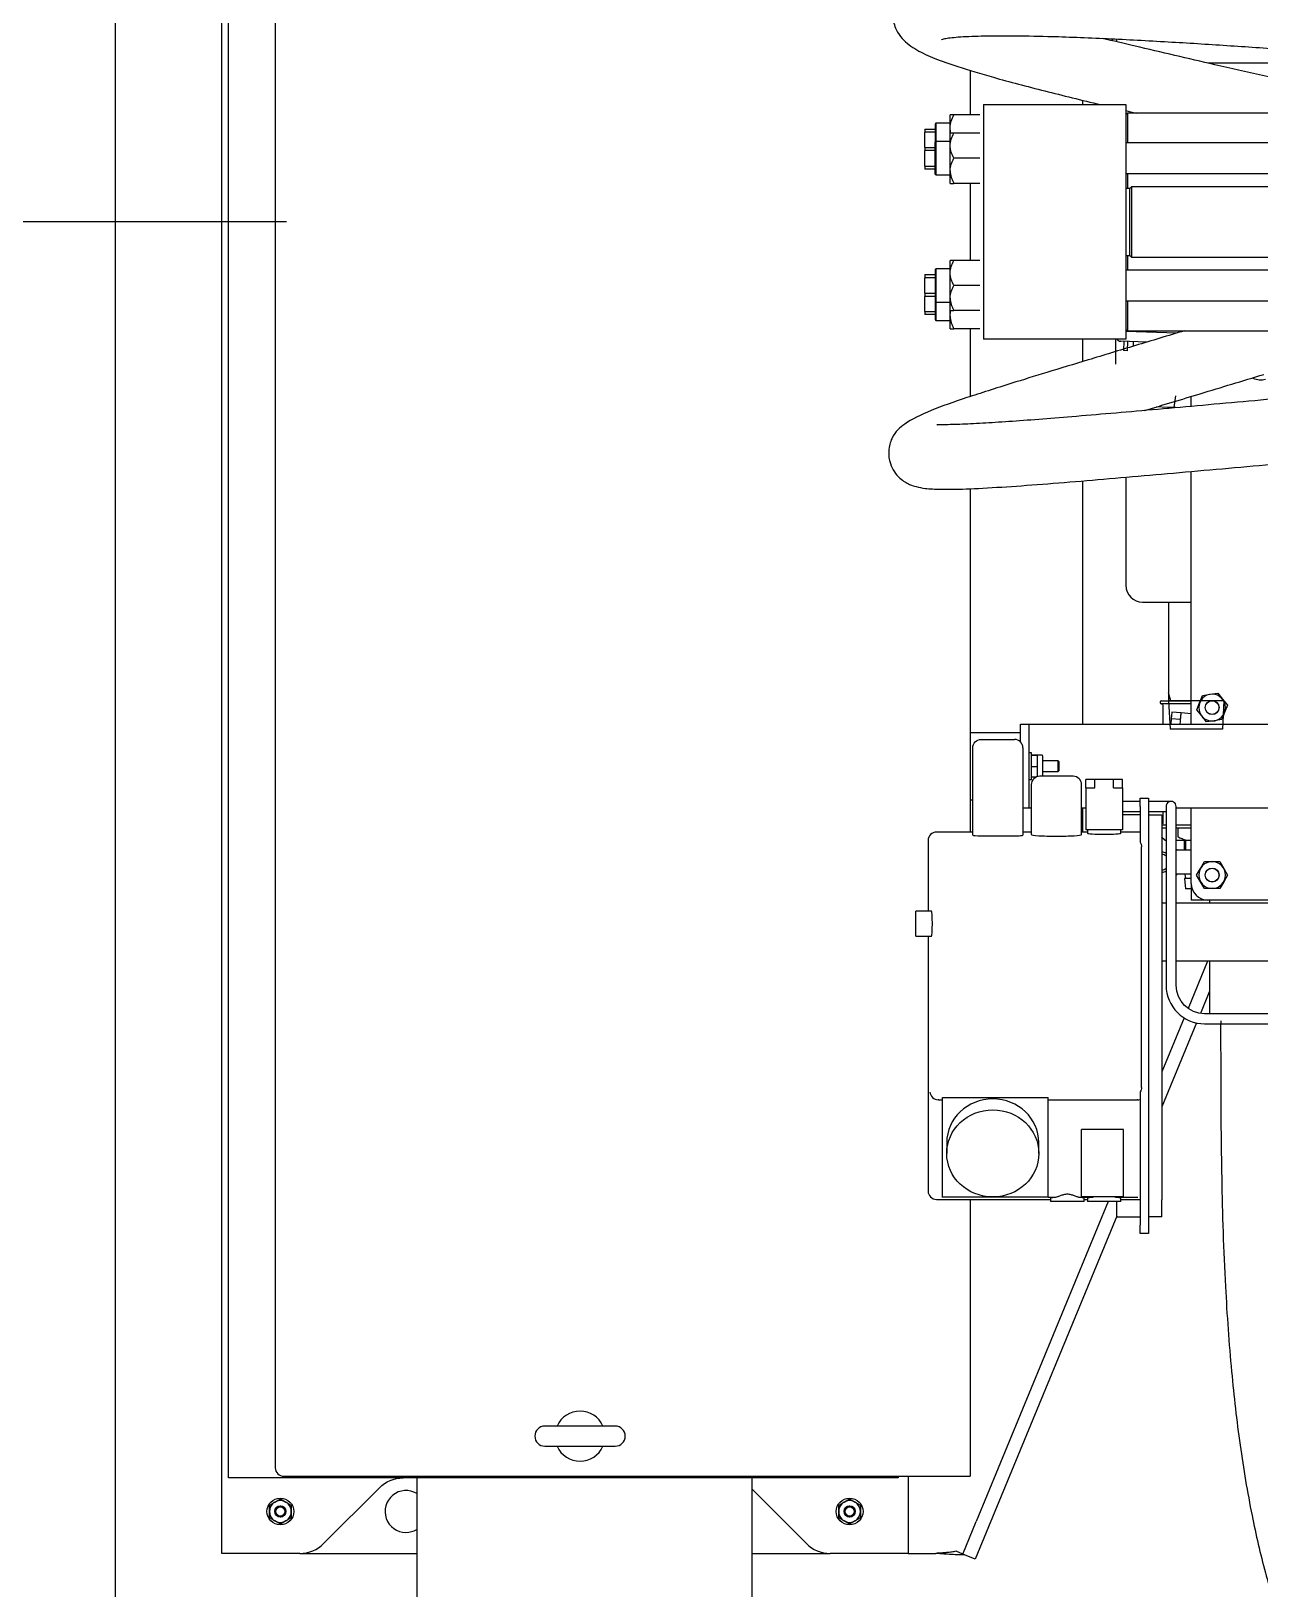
# Model space of a CAD drawing. Header units: millimetres. Extents: x 10462777 to 22643323, y 453826 to 1389191.
# Drawn here: x 11265970 to 11266681, y 577225 to 578125 of the extents above; entities that cross this region are included whole.
import ezdxf

# ---------------------------------------------------------------- set-up
doc = ezdxf.new("R2010")
doc.units = ezdxf.units.MM
doc.header["$LTSCALE"] = 200
doc.header["$MEASUREMENT"] = 0
doc.linetypes.add('CENTER', pattern=[2, 1.25, -0.25, 0.25, -0.25])
doc.linetypes.add('PHANTOM', pattern=[2.5, 1.25, -0.25, 0.25, -0.25, 0.25, -0.25])
doc.layers.add('1', color=1, linetype='CENTER')
doc.layers.add('11', color=6, linetype='PHANTOM')

msp = doc.modelspace()

# ---------------------------------------------------------------- linework, layer by layer
at = {"layer": '1', "color": 251, "linetype": 'Continuous'}
msp.add_line((11266018.88523, 576799.69805), (11266018.88523, 579232.32846), dxfattribs=at)
at = {"layer": '1', "color": 252, "linetype": 'Continuous'}
for p, q in [((11266080.37868, 577245.16094), (11266080.37868, 578784.91812)), ((11266111.3675, 578735.52968), (11266111.3675, 577294.54938)), ((11266513.25381, 578102.66872), (11266513.25381, 578076.87409)), ((11266650.76671, 578107.04292), (11266723.39677, 578107.04292)), ((11266521.01006, 578082.8329), (11266603.32412, 578082.8329)), ((11266521.01006, 578082.8329), (11266521.01006, 577947.2568)), ((11266578.12807, 578085.46039), (11266578.12807, 578082.82234)), ((11266603.32412, 578082.8329), (11266603.32412, 577947.2568)), ((11266501.64204, 578069.61603), (11266501.64204, 578076.87904)), ((11266518.76287, 578076.87904), (11266503.88922, 578076.87904)), ((11266604.29252, 578077.9909), (11266603.32412, 578077.0225)), ((11267101.81181, 578077.9909), (11266604.29252, 578077.9909)), ((11266604.29252, 578077.9909), (11266604.29252, 578060.66647)), ((11266501.64204, 578066.37164), (11266501.64204, 578069.61603)), ((11266501.64204, 578059.10709), (11266501.64204, 578066.37009)), ((11266518.76287, 578066.37009), (11266503.88922, 578066.37009)), ((11266501.64204, 578044.58107), (11266501.64204, 578059.10709)), ((11266501.64204, 578037.31807), (11266501.64204, 578044.58107)), ((11266518.76287, 578051.84408), (11266503.88922, 578051.84408)), ((11266518.76287, 578037.31807), (11266503.88922, 578037.31807)), ((11266513.25381, 578037.29816), (11266513.25381, 577992.7809)), ((11266604.29252, 578043.02427), (11266604.29252, 578034.395)), ((11266606.49228, 578035.38127), (11266605.50572, 578034.39471)), ((11267209.76423, 578035.38127), (11266606.49228, 578035.38127)), ((11266606.49228, 578035.38127), (11266606.49228, 578030.56923)), ((11266605.50572, 578034.39471), (11266603.32402, 578034.39471)), ((11266605.50572, 578029.81611), (11266605.50572, 578034.39471)), ((11266605.50572, 577995.69499), (11266605.50572, 578029.81611)), ((11266606.49228, 578030.56923), (11266606.49228, 577994.70844)), ((11266501.64204, 577985.50863), (11266501.64204, 577992.77163)), ((11266518.76287, 577992.77163), (11266503.88922, 577992.77163)), ((11266603.32402, 577995.69499), (11266605.50572, 577995.69499)), ((11266604.29252, 577995.70385), (11266604.29252, 577987.07405)), ((11266605.50572, 577995.69499), (11266606.49228, 577994.70844)), ((11266606.49228, 577994.70844), (11267209.76423, 577994.70844)), ((11266501.64204, 577970.98262), (11266501.64204, 577985.50863)), ((11266518.76287, 577978.24562), (11266503.88922, 577978.24562)), ((11266501.64204, 577963.71961), (11266501.64204, 577970.98262)), ((11266501.64204, 577960.47367), (11266501.64204, 577963.71967)), ((11266518.76287, 577963.71961), (11266503.88922, 577963.71961)), ((11266604.29252, 577969.42985), (11266604.29252, 577952.0988)), ((11266501.64204, 577953.21066), (11266501.64204, 577960.47367)), ((11266518.76287, 577953.21066), (11266503.88922, 577953.21066)), ((11266513.25381, 577953.22763), (11266513.25381, 577914.03703)), ((11266603.32412, 577947.2568), (11266521.01006, 577947.2568)), ((11266578.12807, 577947.26606), (11266578.12807, 577934.23626)), ((11266603.32412, 577953.0672), (11266604.29252, 577952.0988)), ((11266604.29252, 577952.0988), (11267101.81181, 577952.0988)), ((11266641.08271, 577908.36825), (11266641.08271, 577914.11328)), ((11266578.12807, 577865.27278), (11266578.12807, 577724.52953)), ((11266603.31508, 577867.41708), (11266603.31508, 577804.90189)), ((11266641.08271, 577724.51979), (11266641.08271, 577870.74588)), ((11266513.25381, 577860.79311), (11266513.25381, 577662.21077)), ((11266612.99909, 577795.21788), (11266641.08322, 577795.21788)), ((11266628.0093, 577795.21788), (11266628.0093, 577738.19497)), ((11266629.31204, 577738.195), (11266628.0093, 577742.70784)), ((11266628.0093, 577738.17908), (11266628.87208, 577721.71627)), ((11266659.96652, 577738.17908), (11266628.0093, 577738.17908)), ((11266659.96652, 577738.17908), (11266659.10374, 577721.71627)), ((11266542.30583, 577724.51931), (11266547.14783, 577724.51931)), ((11266542.30583, 577714.43361), (11266542.30583, 577724.51931)), ((11266547.14783, 577724.51931), (11266551.98984, 577724.51931)), ((11266547.14783, 577724.51931), (11266547.14783, 577676.09927)), ((11266551.98984, 577724.51931), (11266742.29457, 577724.51931)), ((11266659.10374, 577721.71627), (11266628.87208, 577721.71627)), ((11266547.14783, 577676.09927), (11266543.76751, 577676.09927)), ((11266548.6094, 577676.09927), (11266547.14783, 577676.09927)), ((11266580.08532, 577676.09927), (11266577.66456, 577676.09927)), ((11266578.12807, 577676.10002), (11266578.12807, 577662.19682)), ((11266611.55553, 577679.97819), (11266601.38762, 577679.97819)), ((11266619.78693, 577679.97819), (11266616.39753, 577679.97819)), ((11266629.47094, 577679.97819), (11266619.78693, 577679.97819)), ((11266626.56574, 577677.07299), (11266626.56574, 577667.38898)), ((11266632.37614, 577667.38898), (11266632.37614, 577677.07299)), ((11266744.64655, 577676.09927), (11266632.37924, 577676.09927)), ((11266641.08271, 577632.52656), (11266641.08271, 577676.10459)), ((11266601.38762, 577674.16779), (11266611.55553, 577674.16779)), ((11266616.39753, 577674.16779), (11266619.78693, 577674.16779)), ((11266616.39753, 577672.23099), (11266624.14473, 577672.23099)), ((11266619.78693, 577674.16779), (11266626.56582, 577674.16779)), ((11266624.14473, 577672.23099), (11266624.14473, 577662.54698)), ((11266626.56574, 577667.38898), (11266626.56574, 577573.62742)), ((11266632.37614, 577573.62742), (11266632.37614, 577667.38898)), ((11266624.14473, 577662.54698), (11266624.14473, 577449.49882)), ((11266624.14473, 577621.38995), (11266626.57028, 577621.38995)), ((11266632.38522, 577621.38995), (11266786.84665, 577621.38995)), ((11266723.39677, 577622.84255), (11266650.76671, 577622.84255)), ((11266626.57028, 577587.49592), (11266624.14473, 577587.49592)), ((11267189.68774, 577587.49592), (11266632.38522, 577587.49592)), ((11266650.49393, 577587.4929), (11266639.24395, 577560.24331)), ((11266651.73309, 577570.19286), (11266646.42697, 577557.34042)), ((11266644.16041, 577551.85037), (11266624.14234, 577503.36281)), ((11266636.98291, 577554.76664), (11266624.14275, 577523.66532)), ((11267198.40147, 577557.16461), (11266648.83895, 577557.16461)), ((11266648.83895, 577551.3542), (11267198.40147, 577551.3542)), ((11266513.25381, 577449.86978), (11266513.25381, 577289.70737)), ((11266593.12593, 577448.53669), (11266516.74752, 577263.53368)), ((11266624.14473, 577439.81481), (11266624.14473, 577449.49882)), ((11266597.99821, 577440.03676), (11266523.90846, 577260.57729)), ((11266624.14473, 577439.81481), (11266616.39753, 577439.81481)), ((11266116.2095, 577289.70737), (11266508.4118, 577289.70737)), ((11266477.42298, 577289.71766), (11266477.42298, 577245.16094)), ((11266508.4118, 577289.70737), (11266513.25381, 577289.70737)), ((11266171.54599, 577283.06621), (11266139.31348, 577250.8337)), ((11266418.48818, 577250.8337), (11266386.87765, 577282.44422)), ((11266508.98757, 577244.73759), (11266516.74752, 577263.53368)), ((11266523.90846, 577260.57729), (11266516.1485, 577241.7812)), ((11266086.18908, 577245.16094), (11266080.37868, 577245.16094)), ((11266125.61822, 577245.16094), (11266086.18908, 577245.16094)), ((11266125.61831, 577245.16094), (11266193.20022, 577245.16094)), ((11266386.87538, 577245.16094), (11266432.18079, 577245.16094)), ((11266471.61258, 577245.16094), (11266432.18343, 577245.16094)), ((11266477.42298, 577245.16094), (11266471.61258, 577245.16094)), ((11266477.42104, 577245.16094), (11266493.44708, 577245.16094)), ((11266508.98757, 577244.73759), (11266505.05496, 577246.36117)), ((11266516.1485, 577241.7812), (11266508.98757, 577244.73759))]:
    msp.add_line(p, q, dxfattribs=at)
at = {"layer": '1', "color": 11, "linetype": 'Continuous'}
for p, q in [((11266084.25228, 577288.73897), (11266084.25228, 578741.34009)), ((11266471.61258, 577288.73897), (11266084.25228, 577288.73897)), ((11266193.19736, 577288.73897), (11266193.19736, 577143.47886)), ((11266386.87751, 577288.73897), (11266386.87751, 577143.47886)), ((11266471.61258, 577289.71494), (11266471.61258, 577288.73897))]:
    msp.add_line(p, q, dxfattribs=at)
at = {"layer": '1', "color": 152, "linetype": 'Continuous'}
for p, q in [((11266117.7922, 578015.04485), (11265625.53461, 578015.04485)), ((11266095.99414, 578015.04485), (11265625.53461, 578015.04485)), ((11266095.99414, 578015.04485), (11265805.81071, 578015.04485)), ((11266117.7922, 578015.04485), (11265805.81071, 578015.04485)), ((11266095.99414, 578015.04485), (11265928.56963, 578015.04485)), ((11266117.7922, 578015.04485), (11265928.56963, 578015.04485))]:
    msp.add_line(p, q, dxfattribs=at)
at = {"layer": '1', "color": 60, "linetype": 'Continuous'}
for p, q in [((11266615.33697, 577945.52028), (11266600.34834, 577946.0437)), ((11266632.91982, 577950.72022), (11266603.32467, 577951.75371)), ((11266519.55745, 577715.80902), (11266538.92547, 577715.80902)), ((11266514.71545, 577660.38003), (11266514.71545, 577710.96702)), ((11266543.76747, 577710.96702), (11266543.76747, 577660.38003)), ((11266572.8195, 577694.50421), (11266553.45148, 577694.50421)), ((11266548.60948, 577689.6622), (11266548.60948, 577660.85405)), ((11266577.6615, 577660.85405), (11266577.6615, 577689.6622)), ((11266611.55553, 577681.915), (11266616.39753, 577681.915)), ((11266611.55553, 577677.07299), (11266611.55553, 577681.915)), ((11266611.55553, 577677.07299), (11266611.55553, 577656.28719)), ((11266616.39753, 577681.915), (11266616.39753, 577677.07299)), ((11266616.39753, 577677.07299), (11266616.39753, 577434.97281)), ((11266611.55527, 577672.23099), (11266601.38747, 577672.23099)), ((11266488.91904, 577657.35457), (11266488.91904, 577616.54641)), ((11266514.71687, 577662.19657), (11266493.76104, 577662.19657)), ((11266519.55745, 577660.04145), (11266538.92547, 577660.04145)), ((11266548.60918, 577662.19657), (11266543.76742, 577662.19657)), ((11266581.0504, 577662.19657), (11266577.66117, 577662.19657)), ((11266581.0509, 577663.51538), (11266581.0509, 577661.59894)), ((11266590.73491, 577663.51538), (11266587.71166, 577663.51538)), ((11266593.75816, 577663.51538), (11266590.73491, 577663.51538)), ((11266600.41892, 577661.59894), (11266600.41892, 577663.51538)), ((11266611.20512, 577662.19657), (11266600.41902, 577662.19657)), ((11266624.14476, 577659.24089), (11266625.82593, 577657.55972)), ((11266625.82593, 577657.55972), (11266626.20274, 577657.55972)), ((11266626.20274, 577657.55972), (11266626.56578, 577657.55972)), ((11266632.37624, 577657.55972), (11266638.28265, 577657.55972)), ((11266633.32178, 577664.58062), (11266633.32178, 577659.52557)), ((11266638.28265, 577657.55972), (11266641.08277, 577657.55972)), ((11266612.3345, 577514.5593), (11266612.3345, 577653.65374)), ((11266490.87101, 577616.54795), (11266481.78983, 577616.54795)), ((11266481.78983, 577602.02193), (11266481.78983, 577616.54795)), ((11266481.78983, 577602.02193), (11266490.87101, 577602.02193)), ((11266488.91904, 577602.02114), (11266488.91904, 577454.69123)), ((11266495.09177, 577507.35899), (11266497.28424, 577507.35899)), ((11266497.28424, 577451.23358), (11266497.28424, 577508.78863)), ((11266497.28424, 577508.78863), (11266558.29348, 577508.78863)), ((11266558.29348, 577451.23358), (11266558.29348, 577508.78863)), ((11266558.29348, 577507.35899), (11266609.87439, 577507.35899)), ((11266611.55553, 577511.92585), (11266611.55553, 577434.97281)), ((11266601.87152, 577490.17165), (11266577.6615, 577490.17165)), ((11266577.6615, 577451.43562), (11266577.6615, 577490.17165)), ((11266601.87152, 577451.43562), (11266601.87152, 577490.17165)), ((11266499.70524, 577482.73509), (11266499.70524, 577476.4213)), ((11266552.96728, 577476.4213), (11266552.96728, 577482.73509)), ((11266493.76104, 577449.84923), (11266559.74502, 577449.84923)), ((11266497.28424, 577451.23358), (11266558.29348, 577451.23358)), ((11266497.28424, 577450.87678), (11266497.28424, 577451.23358)), ((11266558.29348, 577451.23358), (11266558.29348, 577450.87678)), ((11266561.94811, 577450.87678), (11266558.29348, 577450.87678)), ((11266559.74609, 577450.44686), (11266559.74609, 577448.53042)), ((11266583.25293, 577450.87678), (11266576.91208, 577450.87678)), ((11266577.6615, 577451.43562), (11266601.87152, 577451.43562)), ((11266579.1141, 577448.53042), (11266579.1141, 577450.44686)), ((11266579.11429, 577449.84923), (11266581.05081, 577449.84923)), ((11266581.0509, 577450.44686), (11266581.0509, 577448.53042)), ((11266610.18936, 577450.87678), (11266598.21689, 577450.87678)), ((11266600.41892, 577448.53042), (11266600.41892, 577450.44686)), ((11266600.41896, 577449.84923), (11266611.20512, 577449.84923)), ((11266569.43009, 577448.53042), (11266559.74609, 577448.53042)), ((11266579.1141, 577448.53042), (11266569.43009, 577448.53042)), ((11266590.73491, 577448.53042), (11266581.0509, 577448.53042)), ((11266600.41892, 577448.53042), (11266590.73491, 577448.53042)), ((11266597.99791, 577439.81481), (11266597.99791, 577448.53022)), ((11266597.99791, 577439.81481), (11266611.55527, 577439.81481)), ((11266611.55553, 577430.1308), (11266611.55553, 577434.97281)), ((11266616.39753, 577434.97281), (11266616.39753, 577430.1308)), ((11266616.39753, 577430.1308), (11266611.55553, 577430.1308))]:
    msp.add_line(p, q, dxfattribs=at)
for centre, radius, start, end in [((11266600.44973, 577948.94713), 2.9052, 215.57779948, 267.99999996), ((11266538.92547, 577710.96702), 4.842, 0, 90), ((11266553.45148, 577689.6622), 4.842, 90, 180), ((11266572.8195, 577689.6622), 4.842, 0, 90), ((11266493.76104, 577657.35457), 4.842, 90, 180), ((11266611.20512, 577657.35457), 4.842, 85.84995053, 90), ((11266493.76104, 577454.69123), 4.842, 180, 270), ((11266611.20512, 577454.69123), 4.842, 270, 274.15004947)]:
    msp.add_arc(centre, radius, start, end, dxfattribs=at)
at = {"layer": '1', "color": 252, "linetype": 'Continuous'}
for centre, radius, start, end in [((11266612.99909, 577804.90189), 9.68401, 180, 270), ((11266629.47094, 577677.07299), 2.9052, 0, 180.00003895), ((11266650.76671, 577632.52656), 9.68401, 180, 270), ((11266648.83895, 577573.62742), 22.27322, 180, 270), ((11266116.2095, 577294.54938), 4.842, 180, 270), ((11266186.90276, 577269.37096), 12.10501, 58.6687342, 270), ((11266186.90276, 577269.37096), 12.10501, 270, 301.33125743), ((11266125.61822, 577264.52895), 19.36801, 270, 315.00000006), ((11266432.18343, 577264.52895), 19.36801, 224.99999994, 270)]:
    msp.add_arc(centre, radius, start, end, dxfattribs=at)
at = {"layer": '1', "color": 60, "linetype": 'Continuous', "extrusion": (0, 0, -1)}
msp.add_arc((-11266519.55745, 577710.96702), 4.842, 0, 90, dxfattribs=at)
at = {"layer": '1', "color": 252, "linetype": 'Continuous', "extrusion": (0, 0, -1)}
for centre, radius, start, end in [((-11266648.83895, 577573.62742), 16.46281, 270, 0), ((-11266185.24125, 577269.37096), 19.36801, 44.99999994, 90)]:
    msp.add_arc(centre, radius, start, end, dxfattribs=at)
at = {"layer": '1', "color": 60, "linetype": 'Continuous'}
for centre, major_axis, ratio, start_param, end_param in [((11266519.55745, 577660.38003), (4.842, 0), 0.069926812, 3.141592654, 4.71238898), ((11266538.92547, 577660.38003), (4.842, 0), 0.069926812, 4.71238898, 6.283185307), ((11266563.13549, 577660.85405), (14.52601, 0), 0.069926812, 3.141587904, 4.71238898), ((11266563.13549, 577660.85405), (14.52601, 0), 0.069926812, 4.71238898, 6.283190056), ((11266590.73491, 577661.59894), (9.68401, 0), 0.069926812, 3.141611402, 6.283165885), ((11266490.87101, 577609.28494), (0, 7.26301), 0.069926812, 4.71238898, 6.283180523), ((11266490.87101, 577609.28494), (0, 7.26301), 0.069926812, 3.141597438, 4.71238898), ((11266494.7768, 577511.87423), (-4.5333, 1.87776), 0.905986416, 0.428822163, 1.92980532), ((11266526.33626, 577482.73509), (26.63102, 0), 0.945372982, 1.570796318, 3.141592519), ((11266526.33626, 577482.73509), (26.63102, 0), 0.945372982, 0, 1.570796209), ((11266610.18936, 577511.87423), (4.5333, 1.87776), 0.905986417, 4.353379987, 4.639413523), ((11266569.43009, 577450.44686), (9.68401, 0), 0.069926812, 2.453741743, 3.14160274), ((11266569.43009, 577450.44686), (9.68401, 0), 0.069926812, 6.283175221, 6.971036218), ((11266590.73491, 577450.44686), (9.68401, 0), 0.069926812, 2.453741743, 3.14160274), ((11266590.73491, 577450.44686), (9.68401, 0), 0.069926812, 6.283175221, 6.971036218)]:
    msp.add_ellipse(centre, major_axis=major_axis, ratio=ratio, start_param=start_param, end_param=end_param, dxfattribs=at)
at = {"layer": '1', "color": 60, "linetype": 'Continuous', "extrusion": (0, 0, -1)}
for centre, major_axis, start_param, end_param in [((11266607.48067, 577653.63012), (3.44051, 3.44051), 0.208556304, 0.782965171), ((11266607.48067, 577514.58292), (-3.44051, 3.44051), 2.358627483, 2.933036349), ((11266495.11539, 577512.21282), (3.44051, 3.44051), 2.358627483, 2.423574668), ((11266609.85077, 577512.21282), (-3.44051, 3.44051), 3.859610639, 3.924557825)]:
    msp.add_ellipse(centre, major_axis=major_axis, ratio=0.995145816, start_param=start_param, end_param=end_param, dxfattribs=at)
at = {"layer": '1', "color": 60, "linetype": 'Continuous'}
msp.add_ellipse((11266526.33626, 577476.4213), major_axis=(26.63102, 0), ratio=0.945372982, dxfattribs=at)
at = {"layer": '1', "color": 252, "linetype": 'Continuous'}
for points, knots in [([(11266503.88922, 578076.87904), (11266503.23165, 578076.87904), (11266502.67289, 578076.87904), (11266502.07547, 578076.87904), (11266501.91688, 578076.87904), (11266501.6997, 578076.87904), (11266501.64193, 578076.87904), (11266501.64209, 578076.87904)], [0, 0, 0, 0, 0.5, 0.5, 0.75, 0.75, 1, 1, 1, 1]), ([(11266501.64204, 578069.61603), (11266501.64204, 578070.87936), (11266501.86509, 578072.12121), (11266502.66901, 578074.57044), (11266503.23241, 578075.74141), (11266503.88922, 578076.87904)], [0, 0, 0, 0, 0.5, 0.5, 1, 1, 1, 1]), ([(11266503.88922, 578066.37009), (11266503.23165, 578066.37009), (11266502.67289, 578066.37009), (11266502.07547, 578066.37009), (11266501.91688, 578066.37009), (11266501.6997, 578066.37009), (11266501.64193, 578066.37009), (11266501.64209, 578066.37009)], [0, 0, 0, 0, 0.5, 0.5, 0.75, 0.75, 1, 1, 1, 1]), ([(11266502.14048, 578066.29232), (11266502.00338, 578066.75712), (11266501.89124, 578067.22844), (11266501.6997, 578068.33428), (11266501.64204, 578068.97991), (11266501.64204, 578069.61603)], [0, 0, 0, 0, 0.43308672, 0.43308672, 1, 1, 1, 1]), ([(11266501.64204, 578059.10709), (11266501.64204, 578060.37041), (11266501.86509, 578061.61226), (11266502.66901, 578064.06149), (11266503.23241, 578065.23247), (11266503.88922, 578066.37009)], [0, 0, 0, 0, 0.5, 0.5, 1, 1, 1, 1]), ([(11266503.88922, 578051.84408), (11266503.23165, 578052.98302), (11266502.67289, 578054.14774), (11266502.07547, 578055.95763), (11266501.91688, 578056.5715), (11266501.6997, 578057.82533), (11266501.64204, 578058.47097), (11266501.64204, 578059.10709)], [0, 0, 0, 0, 0.5, 0.5, 0.75, 0.75, 1, 1, 1, 1]), ([(11266501.64204, 578044.58107), (11266501.64204, 578044.90007), (11266501.65623, 578045.22038), (11266501.71156, 578045.85301), (11266501.75267, 578046.16681), (11266501.91358, 578047.10125), (11266502.07095, 578047.71488), (11266502.46962, 578048.92653), (11266502.71146, 578049.5259), (11266503.26039, 578050.70629), (11266503.56407, 578051.28091), (11266503.88922, 578051.84408)], [0, 0, 0, 0, 0.125, 0.125, 0.25, 0.25, 0.5, 0.5, 0.75, 0.75, 1, 1, 1, 1]), ([(11266501.64204, 578044.58107), (11266501.64204, 578043.30386), (11266501.86934, 578042.06035), (11266502.47023, 578040.23361), (11266502.71492, 578039.62835), (11266503.26187, 578038.45315), (11266503.56468, 578037.88019), (11266503.88922, 578037.31807)], [0, 0, 0, 0, 0.5, 0.5, 0.75, 0.75, 1, 1, 1, 1]), ([(11266501.64199, 578037.31807), (11266501.64209, 578037.31807), (11266501.86509, 578037.31807), (11266502.66901, 578037.31807), (11266503.23241, 578037.31807), (11266503.88922, 578037.31807)], [0, 0, 0, 0, 0.5, 0.5, 1, 1, 1, 1]), ([(11266503.88922, 577992.77163), (11266503.23165, 577992.77163), (11266502.67289, 577992.77163), (11266502.07547, 577992.77163), (11266501.91688, 577992.77163), (11266501.6997, 577992.77163), (11266501.64193, 577992.77163), (11266501.64209, 577992.77163)], [0, 0, 0, 0, 0.5, 0.5, 0.75, 0.75, 1, 1, 1, 1]), ([(11266501.64204, 577985.50863), (11266501.64204, 577986.77196), (11266501.86509, 577988.0138), (11266502.66901, 577990.46304), (11266503.23241, 577991.63401), (11266503.88922, 577992.77163)], [0, 0, 0, 0, 0.5, 0.5, 1, 1, 1, 1]), ([(11266503.88922, 577978.24562), (11266503.23165, 577979.38457), (11266502.67289, 577980.54929), (11266502.07547, 577982.35917), (11266501.91688, 577982.97304), (11266501.6997, 577984.22687), (11266501.64204, 577984.87251), (11266501.64204, 577985.50863)], [0, 0, 0, 0, 0.5, 0.5, 0.75, 0.75, 1, 1, 1, 1]), ([(11266501.64204, 577970.98262), (11266501.64204, 577971.30161), (11266501.65623, 577971.62193), (11266501.71156, 577972.25455), (11266501.75267, 577972.56836), (11266501.91358, 577973.50279), (11266502.07095, 577974.11642), (11266502.46962, 577975.32807), (11266502.71146, 577975.92744), (11266503.26039, 577977.10783), (11266503.56407, 577977.68245), (11266503.88922, 577978.24562)], [0, 0, 0, 0, 0.125, 0.125, 0.25, 0.25, 0.5, 0.5, 0.75, 0.75, 1, 1, 1, 1]), ([(11266501.64199, 577963.71961), (11266501.64209, 577963.71961), (11266501.86509, 577963.71961), (11266502.66901, 577963.71961), (11266503.23241, 577963.71961), (11266503.88922, 577963.71961)], [0, 0, 0, 0, 0.5, 0.5, 1, 1, 1, 1]), ([(11266501.64204, 577970.98262), (11266501.64204, 577969.70541), (11266501.86934, 577968.46189), (11266502.47023, 577966.63515), (11266502.71492, 577966.02989), (11266503.26187, 577964.85469), (11266503.56468, 577964.28173), (11266503.88922, 577963.71961)], [0, 0, 0, 0, 0.5, 0.5, 0.75, 0.75, 1, 1, 1, 1]), ([(11266501.64204, 577960.47367), (11266501.64204, 577960.79267), (11266501.65623, 577961.11298), (11266501.71156, 577961.7456), (11266501.75267, 577962.05941), (11266501.89114, 577962.86353), (11266502.0073, 577963.35034), (11266502.15078, 577963.83207)], [0, 0, 0, 0, 0.279202591, 0.279202591, 0.558405183, 0.558405183, 1, 1, 1, 1]), ([(11266501.64204, 577960.47367), (11266501.64204, 577959.19646), (11266501.86934, 577957.95294), (11266502.47023, 577956.1262), (11266502.71492, 577955.52095), (11266503.26187, 577954.34574), (11266503.56468, 577953.77278), (11266503.88922, 577953.21066)], [0, 0, 0, 0, 0.5, 0.5, 0.75, 0.75, 1, 1, 1, 1]), ([(11266501.64199, 577953.21066), (11266501.64209, 577953.21066), (11266501.86509, 577953.21066), (11266502.66901, 577953.21066), (11266503.23241, 577953.21066), (11266503.88922, 577953.21066)], [0, 0, 0, 0, 0.5, 0.5, 1, 1, 1, 1]), ([(11266505.05496, 577246.36117), (11266504.25742, 577246.19105), (11266503.39871, 577246.04619), (11266501.58506, 577245.7962), (11266500.63017, 577245.69105), (11266498.65411, 577245.50811), (11266497.63298, 577245.4303), (11266495.5569, 577245.28865), (11266494.50201, 577245.22479), (11266493.44708, 577245.16094)], [0, 0, 0, 0, 0.25, 0.25, 0.5, 0.5, 0.75, 0.75, 1, 1, 1, 1]), ([(11266510.11851, 577244.27068), (11266508.98957, 577244.23739), (11266507.76681, 577244.24283), (11266505.17377, 577244.3146), (11266503.80355, 577244.38092), (11266500.96148, 577244.55551), (11266499.48969, 577244.66376), (11266496.49426, 577244.90167), (11266494.97068, 577245.0313), (11266493.44708, 577245.16094)], [0, 0, 0, 0, 0.25, 0.25, 0.5, 0.5, 0.75, 0.75, 1, 1, 1, 1])]:
    msp.add_open_spline(points, degree=3, knots=knots, dxfattribs=at)
at = {"layer": '1', "color": 60, "linetype": 'Continuous'}
msp.add_open_spline([(11266623.87234, 577659.52557), (11266624.62085, 577658.72838), (11266625.39199, 577658.04466), (11266626.20274, 577657.55972)], degree=3, dxfattribs=at)
for points, knots in [([(11266633.32178, 577659.52557), (11266634.1197, 577659.12637), (11266634.93648, 577658.75351), (11266636.58939, 577658.09094), (11266637.42817, 577657.79981), (11266638.28265, 577657.55972)], [0, 0, 0, 0, 0.5, 0.5, 1, 1, 1, 1]), ([(11266576.91208, 577450.87678), (11266576.67888, 577450.89662), (11266576.42813, 577450.94106), (11266575.90957, 577451.06327), (11266575.63994, 577451.14117), (11266575.07968, 577451.3201), (11266574.78778, 577451.42168), (11266574.18739, 577451.63714), (11266573.88122, 577451.75015), (11266572.94188, 577452.09033), (11266572.28914, 577452.32096), (11266571.24238, 577452.59234), (11266570.88714, 577452.66806), (11266570.16846, 577452.77269), (11266569.80394, 577452.80162), (11266569.0628, 577452.80195), (11266568.6969, 577452.77322), (11266567.97804, 577452.66901), (11266567.62415, 577452.5938), (11266566.57558, 577452.32249), (11266565.92148, 577452.09146), (11266564.98043, 577451.75069), (11266564.67371, 577451.63747), (11266564.0722, 577451.42161), (11266563.78123, 577451.32034), (11266563.22095, 577451.14138), (11266562.95108, 577451.06338), (11266562.43161, 577450.94095), (11266562.18067, 577450.89657), (11266561.94811, 577450.87678)], [0, 0, 0, 0, 0.0625, 0.0625, 0.125, 0.125, 0.1875, 0.1875, 0.25, 0.25, 0.375, 0.375, 0.4375, 0.4375, 0.5, 0.5, 0.5625, 0.5625, 0.625, 0.625, 0.75, 0.75, 0.8125, 0.8125, 0.875, 0.875, 0.9375, 0.9375, 1, 1, 1, 1]), ([(11266585.35373, 577451.41473), (11266585.16691, 577451.34954), (11266584.98422, 577451.28781), (11266584.52577, 577451.14138), (11266584.2559, 577451.06338), (11266583.73643, 577450.94095), (11266583.48549, 577450.89657), (11266583.25293, 577450.87678)], [0, 0, 0, 0, 0.241418973, 0.241418973, 0.620709487, 0.620709487, 1, 1, 1, 1]), ([(11266598.21689, 577450.87678), (11266597.9837, 577450.89662), (11266597.73295, 577450.94106), (11266597.21439, 577451.06327), (11266596.94476, 577451.14117), (11266596.47974, 577451.28968), (11266596.28972, 577451.35401), (11266596.09558, 577451.42189)], [0, 0, 0, 0, 0.375939201, 0.375939201, 0.751878401, 0.751878401, 1, 1, 1, 1])]:
    msp.add_open_spline(points, degree=3, knots=knots, dxfattribs=at)
at = {"layer": '11', "color": 252, "linetype": 'Continuous'}
for p, q in [((11266590.72587, 578120.95155), (11266590.72587, 578121.09427)), ((11266595.56787, 578119.78155), (11266595.56787, 578120.86624)), ((11266597.98887, 578119.20111), (11266597.98887, 578120.73911))]:
    msp.add_line(p, q, dxfattribs=at)
at = {"layer": '11', "color": 7, "linetype": 'Continuous'}
for p, q in [((11266493.41063, 578072.03703), (11266492.92643, 578071.55283)), ((11266492.92643, 578071.55283), (11266492.92643, 578061.04335)), ((11266501.64221, 578072.03703), (11266493.41063, 578072.03703)), ((11266493.41063, 578072.03703), (11266493.41063, 578061.5288)), ((11266487.11603, 578068.64763), (11266492.92643, 578068.64763)), ((11266487.11603, 578068.64763), (11266487.11603, 578066.86935)), ((11266492.92643, 578066.86935), (11266487.11603, 578066.86935)), ((11266487.11603, 578058.13874), (11266487.11603, 578066.86935)), ((11266487.11603, 578058.13868), (11266492.92643, 578058.13868)), ((11266487.11603, 578058.13868), (11266487.11603, 578056.3604)), ((11266487.11603, 578047.32776), (11266487.11603, 578056.3604)), ((11266492.92643, 578056.3604), (11266487.11603, 578056.3604)), ((11266493.41063, 578061.52809), (11266492.92643, 578061.04389)), ((11266492.92643, 578042.64427), (11266492.92643, 578061.04389)), ((11266501.64221, 578061.52809), (11266493.41063, 578061.52809)), ((11266493.41063, 578061.52809), (11266493.41063, 578042.16007)), ((11267190.19576, 578060.66379), (11266603.32693, 578060.66379)), ((11266487.11603, 578047.32776), (11266492.92643, 578047.32776)), ((11266487.11603, 578047.32776), (11266487.11603, 578045.54948)), ((11266492.92643, 578045.54948), (11266487.11603, 578045.54948)), ((11266492.92643, 578042.64427), (11266493.41063, 578042.16007)), ((11266493.41063, 578042.16007), (11266501.64221, 578042.16007)), ((11266603.32693, 578043.02437), (11267198.89058, 578043.02437)), ((11266487.11603, 577984.54023), (11266492.92643, 577984.54023)), ((11266487.11603, 577984.54023), (11266487.11603, 577982.76194)), ((11266487.11603, 577973.7293), (11266487.11603, 577982.76194)), ((11266492.92643, 577982.76194), (11266487.11603, 577982.76194)), ((11266493.41063, 577987.92963), (11266492.92643, 577987.44543)), ((11266492.92643, 577987.44543), (11266492.92643, 577969.04582)), ((11266501.64221, 577987.92963), (11266493.41063, 577987.92963)), ((11266493.41063, 577987.92963), (11266493.41063, 577968.56162)), ((11267198.89058, 577987.06533), (11266603.32693, 577987.06533)), ((11266487.11603, 577973.7293), (11266492.92643, 577973.7293)), ((11266487.11603, 577973.7293), (11266487.11603, 577971.95102)), ((11266492.92643, 577971.95102), (11266487.11603, 577971.95102)), ((11266487.11603, 577963.22036), (11266487.11603, 577971.95097)), ((11266492.92643, 577969.04635), (11266492.92643, 577958.53687)), ((11266492.92643, 577969.04582), (11266493.41063, 577968.56162)), ((11266493.41063, 577968.56162), (11266501.64221, 577968.56162)), ((11266493.41063, 577968.56091), (11266493.41063, 577958.05267)), ((11266603.32693, 577969.42591), (11267190.19576, 577969.42591)), ((11266487.11603, 577963.22036), (11266492.92643, 577963.22036)), ((11266487.11603, 577963.22036), (11266487.11603, 577961.44207)), ((11266492.92643, 577961.44207), (11266487.11603, 577961.44207)), ((11266492.92643, 577958.53687), (11266493.41063, 577958.05267)), ((11266493.41063, 577958.05267), (11266501.64221, 577958.05267))]:
    msp.add_line(p, q, dxfattribs=at)
at = {"layer": '11', "color": 60, "linetype": 'Continuous'}
for p, q in [((11266597.50467, 577932.73079), (11266597.50467, 577947.25701)), ((11266597.50467, 577932.73079), (11266597.50467, 577947.25664)), ((11266602.03992, 577945.98463), (11266601.85404, 577940.66167)), ((11266604.28637, 577940.57673), (11266604.47225, 577945.89969)), ((11266607.56567, 577945.79166), (11266607.47203, 577943.11022)), ((11266604.28637, 577940.57673), (11266601.85404, 577940.66167)), ((11266631.22688, 577907.65924), (11266632.18931, 577914.40857)), ((11266627.31106, 577907.79598), (11266620.94613, 577908.01825)), ((11266631.95274, 577907.63389), (11266627.31106, 577907.79598)), ((11266623.79496, 577738.17908), (11266641.08274, 577738.17908)), ((11266645.96516, 577737.01113), (11266647.58318, 577741.18107)), ((11266647.58318, 577741.18107), (11266652.00347, 577741.86479)), ((11266652.00347, 577741.86479), (11266656.42375, 577742.54852)), ((11266656.42375, 577742.54852), (11266659.22602, 577739.0623)), ((11266659.22602, 577739.0623), (11266662.02829, 577735.57609)), ((11266623.05898, 577737.44309), (11266623.05898, 577737.0751)), ((11266641.08274, 577736.33912), (11266623.79496, 577736.33912)), ((11266624.6689, 577735.46518), (11266624.6689, 577724.51925)), ((11266629.80078, 577731.52825), (11266629.40745, 577727.66751)), ((11266629.95688, 577731.52825), (11266629.80078, 577731.52825)), ((11266635.10606, 577731.09447), (11266629.80078, 577731.52825)), ((11266635.26216, 577731.09447), (11266629.95688, 577731.52825)), ((11266634.90939, 577729.1641), (11266634.71273, 577727.23374)), ((11266635.10606, 577731.09447), (11266634.90939, 577729.1641)), ((11266635.18411, 577731.09447), (11266635.10606, 577731.09447)), ((11266635.26216, 577731.09447), (11266635.18411, 577731.09447)), ((11266641.08296, 577730.61218), (11266635.18449, 577731.09446)), ((11266635.26177, 577731.08811), (11266635.26216, 577731.09447)), ((11266644.34715, 577732.84118), (11266645.96516, 577737.01113)), ((11266647.14941, 577729.35497), (11266644.34715, 577732.84118)), ((11266649.95168, 577725.86875), (11266647.14941, 577729.35497)), ((11266660.41027, 577731.40615), (11266658.79225, 577727.2362)), ((11266662.02829, 577735.57609), (11266660.41027, 577731.40615)), ((11266629.40745, 577727.66751), (11266629.214, 577724.51932)), ((11266634.71273, 577727.23374), (11266629.40745, 577727.66751)), ((11266634.64916, 577726.19925), (11266634.51197, 577724.5193)), ((11266634.71273, 577727.23374), (11266634.64916, 577726.19925)), ((11266634.73364, 577727.23374), (11266634.64916, 577726.19925)), ((11266654.37196, 577726.55248), (11266649.95168, 577725.86875)), ((11266658.79225, 577727.2362), (11266654.37196, 577726.55248)), ((11266542.30583, 577719.6773), (11266513.25381, 577719.6773)), ((11266548.69728, 577708.05649), (11266547.14783, 577708.05649)), ((11266548.69728, 577704.54658), (11266548.69728, 577708.05649)), ((11266552.28036, 577706.73638), (11266548.69728, 577706.73638)), ((11266552.28036, 577706.46246), (11266548.69728, 577706.46246)), ((11266548.69728, 577692.56208), (11266548.69728, 577704.54658)), ((11266552.28036, 577706.59942), (11266552.28036, 577706.73638)), ((11266554.79578, 577706.60389), (11266552.28036, 577706.60389)), ((11266552.28036, 577706.46246), (11266552.28036, 577706.59942)), ((11266552.28036, 577703.24891), (11266552.28036, 577706.46246)), ((11266552.28036, 577700.03536), (11266552.28036, 577703.24891)), ((11266564.09485, 577703.44033), (11266555.2434, 577703.44033)), ((11266555.24366, 577695.1393), (11266555.24366, 577706.15601)), ((11266564.57905, 577702.95613), (11266564.09485, 577703.44033)), ((11266564.09485, 577697.17825), (11266564.09485, 577703.44033)), ((11266564.57905, 577702.95613), (11266564.57905, 577697.66245)), ((11266552.28036, 577700.03536), (11266548.69728, 577700.03536)), ((11266551.07728, 577693.88219), (11266548.69728, 577693.88219)), ((11266552.28036, 577696.95877), (11266552.28036, 577700.03536)), ((11266552.28036, 577694.36045), (11266552.28036, 577696.95877)), ((11266555.2434, 577697.17825), (11266564.09485, 577697.17825)), ((11266555.24366, 577694.50427), (11266555.24366, 577695.1393)), ((11266564.09485, 577697.17825), (11266564.57905, 577697.66245)), ((11266547.14783, 577692.56208), (11266548.69728, 577692.56208)), ((11266580.0825, 577687.76406), (11266585.4234, 577687.76406)), ((11266580.0825, 577687.76406), (11266580.0825, 577663.51538)), ((11266580.11189, 577687.76406), (11266580.11189, 577692.5674)), ((11266585.4234, 577692.5674), (11266580.11189, 577692.5674)), ((11266585.4234, 577687.76406), (11266585.4234, 577692.5674)), ((11266596.04642, 577692.5674), (11266585.4234, 577692.5674)), ((11266596.04642, 577687.76406), (11266596.04642, 577692.5674)), ((11266601.35793, 577692.5674), (11266596.04642, 577692.5674)), ((11266596.04642, 577687.76406), (11266601.38732, 577687.76406)), ((11266601.35793, 577687.76406), (11266601.35793, 577692.5674)), ((11266601.38732, 577687.76406), (11266601.38732, 577663.51538)), ((11266513.25381, 577680.94127), (11266514.71549, 577680.94127)), ((11266624.14467, 577666.42058), (11266626.5652, 577666.42058)), ((11266624.6689, 577674.16815), (11266624.6689, 577667.29452)), ((11266632.37596, 577666.42058), (11266641.08274, 577666.42058)), ((11266601.38732, 577663.51538), (11266580.0825, 577663.51538)), ((11266624.14467, 577664.58062), (11266626.5652, 577664.58062)), ((11266632.37596, 577664.58062), (11266641.08274, 577664.58062)), ((11266637.28165, 577651.74931), (11266637.28165, 577657.55972)), ((11266637.87009, 577657.55972), (11266637.87009, 577651.74931)), ((11266632.37611, 577652.35941), (11266632.61584, 577652.35941)), ((11266641.08341, 577651.74931), (11266632.3764, 577651.74931)), ((11266632.61584, 577652.35941), (11266632.61584, 577651.74931)), ((11266644.24201, 577637.36856), (11266646.47844, 577641.24216)), ((11266646.47844, 577641.24216), (11266648.71486, 577645.11577)), ((11266648.71486, 577645.11577), (11266653.18772, 577645.11577)), ((11266653.18772, 577645.11577), (11266657.66057, 577645.11577)), ((11266657.66057, 577645.11577), (11266659.89699, 577641.24216)), ((11266659.89699, 577641.24216), (11266662.13342, 577637.36856)), ((11266632.37611, 577637.29109), (11266632.61584, 577637.29109)), ((11266641.08341, 577637.90118), (11266632.3764, 577637.90118)), ((11266632.61584, 577637.90118), (11266632.61584, 577637.29109)), ((11266637.2091, 577635.2865), (11266637.6933, 577629.4761)), ((11266638.00258, 577635.2865), (11266637.2091, 577635.2865)), ((11266637.47541, 577637.90118), (11266637.6933, 577635.2865)), ((11266641.08285, 577635.2865), (11266638.00258, 577635.2865)), ((11266641.08271, 577632.52686), (11266641.08271, 577622.84255)), ((11266646.47844, 577633.49496), (11266644.24201, 577637.36856)), ((11266648.71486, 577629.62136), (11266646.47844, 577633.49496)), ((11266659.89699, 577633.49496), (11266657.66057, 577629.62136)), ((11266662.13342, 577637.36856), (11266659.89699, 577633.49496)), ((11266638.4301, 577629.4761), (11266637.6933, 577629.4761)), ((11266641.08285, 577629.4761), (11266638.4301, 577629.4761)), ((11266650.76747, 577622.84255), (11266641.08271, 577622.84255)), ((11266653.18772, 577629.62136), (11266648.71486, 577629.62136)), ((11266651.73511, 577622.8424), (11266651.73511, 577621.38883)), ((11266657.66057, 577629.62136), (11266653.18772, 577629.62136)), ((11266651.73511, 577587.49651), (11266651.73511, 577557.1652)), ((11266307.95285, 577318.75939), (11266267.28002, 577318.75939)), ((11266267.28002, 577307.13859), (11266307.95285, 577307.13859)), ((11266107.9781, 577273.00515), (11266111.1254, 577274.82224)), ((11266107.9781, 577269.37096), (11266107.9781, 577273.00515)), ((11266111.1254, 577274.82224), (11266114.2727, 577276.63934)), ((11266114.2727, 577276.63934), (11266117.42001, 577274.82224)), ((11266117.42001, 577274.82224), (11266120.56731, 577273.00515)), ((11266120.56731, 577273.00515), (11266120.56731, 577269.37096)), ((11266437.23435, 577273.00515), (11266440.38165, 577274.82224)), ((11266437.23435, 577269.37096), (11266437.23435, 577273.00515)), ((11266440.38165, 577274.82224), (11266443.52896, 577276.63934)), ((11266443.52896, 577276.63934), (11266446.67626, 577274.82224)), ((11266446.67626, 577274.82224), (11266449.82356, 577273.00515)), ((11266449.82356, 577273.00515), (11266449.82356, 577269.37096)), ((11266107.9781, 577265.73676), (11266107.9781, 577269.37096)), ((11266111.1254, 577263.91967), (11266107.9781, 577265.73676)), ((11266114.2727, 577262.10257), (11266111.1254, 577263.91967)), ((11266117.42001, 577263.91967), (11266114.2727, 577262.10257)), ((11266120.56731, 577265.73676), (11266117.42001, 577263.91967)), ((11266120.56731, 577269.37096), (11266120.56731, 577265.73676)), ((11266437.23435, 577265.73676), (11266437.23435, 577269.37096)), ((11266440.38165, 577263.91967), (11266437.23435, 577265.73676)), ((11266443.52896, 577262.10257), (11266440.38165, 577263.91967)), ((11266446.67626, 577263.91967), (11266443.52896, 577262.10257)), ((11266449.82356, 577265.73676), (11266446.67626, 577263.91967)), ((11266449.82356, 577269.37096), (11266449.82356, 577265.73676))]:
    msp.add_line(p, q, dxfattribs=at)
at = {"layer": '11', "color": 60, "linetype": 'Continuous', "extrusion": (0, 0, -1)}
for centre, radius in [((-11266653.18772, 577734.20864), 7.74721), ((-11266653.18772, 577637.36856), 7.74721), ((-11266114.2727, 577269.37096), 6.2946), ((-11266114.2727, 577269.37096), 3.13104), ((-11266443.52896, 577269.37096), 6.2946), ((-11266443.52896, 577269.37096), 3.13104)]:
    msp.add_circle(centre, radius, dxfattribs=at)
at = {"layer": '11', "color": 60, "linetype": 'Continuous'}
for centre, radius in [((11266653.18772, 577734.20864), 4.05576), ((11266653.18772, 577734.20864), 3.95093), ((11266653.18772, 577637.36856), 4.05576), ((11266653.18772, 577637.36856), 3.95093), ((11266114.2727, 577269.37096), 7.74721), ((11266114.2727, 577269.37096), 3.2184), ((11266114.2727, 577269.37096), 2.64684), ((11266443.52896, 577269.37096), 7.74721), ((11266443.52896, 577269.37096), 3.2184), ((11266443.52896, 577269.37096), 2.64684)]:
    msp.add_circle(centre, radius, dxfattribs=at)
for centre, radius, start, end in [((11266623.79496, 577737.44309), 0.73598, 90, 180), ((11266623.79496, 577737.0751), 0.73598, 180, 270), ((11266554.79578, 577706.15601), 0.44789, 0, 90), ((11266287.61644, 577312.94899), 14.47571, 23.6699858, 156.33559318), ((11266267.28002, 577312.94899), 5.8104, 90, 270), ((11266307.95285, 577312.94899), 5.8104, 270, 90), ((11266287.61644, 577312.94899), 14.47571, 203.66436982, 336.3299772)]:
    msp.add_arc(centre, radius, start, end, dxfattribs=at)
at = {"layer": '11', "color": 60, "linetype": 'Continuous', "extrusion": (0, 0, -1)}
for centre, start, end in [((-11266623.79496, 577735.46518), 90, 180), ((-11266623.79496, 577667.29452), 180, 246.40710683)]:
    msp.add_arc(centre, 0.87393, start, end, dxfattribs=at)
at = {"layer": '11', "color": 60, "linetype": 'Continuous'}
for centre, major_axis, ratio, start_param, end_param in [((11266677.78532, 577944.78791), (6.23445, -20.62526), 0.674029433, 5.793188624, 6.283185307), ((11266634.86883, 577727.23374), (-0.31566, -3.86072), 0.034783565, 4.191634198, 4.715232973), ((11266634.86883, 577727.23374), (-0.31566, -3.86072), 0.034783565, 3.144436647, 4.191634198), ((11266623.90537, 577644.82525), (0, -5.8104), 0.999390827, 2.665739532, 3.100456782), ((11266623.6519, 577644.82525), (0, -5.8104), 0.999390827, 2.615964537, 3.056671886), ((11266623.6519, 577644.82525), (0, 4.5999), 0.999390827, 5.596650043, 6.175684283), ((11266623.90537, 577644.82525), (0, -5.8104), 0.999390827, 0.041135057, 0.475852307), ((11266623.6519, 577644.82525), (0, -5.8104), 0.999390827, 0.084921621, 0.52562897), ((11266623.6519, 577644.82525), (0, 4.5999), 0.999390827, 3.249093728, 3.828127968)]:
    msp.add_ellipse(centre, major_axis=major_axis, ratio=ratio, start_param=start_param, end_param=end_param, dxfattribs=at)
at = {"layer": '11', "color": 27, "linetype": 'Continuous'}
for points, knots in [([(11267095.33001, 578118.99797), (11267087.09391, 578119.7186), (11267070.86876, 578121.13807), (11267046.90483, 578123.23442), (11267023.69261, 578125.2638), (11266986.6565, 578128.49783), (11266940.15014, 578132.54372), (11266886.11021, 578137.18233), (11266838.84587, 578141.16301), (11266796.61641, 578144.62761), (11266757.68843, 578147.71409), (11266713.12048, 578151.10632), (11266660.27797, 578154.83553), (11266610.41824, 578157.78324), (11266573.27564, 578159.39891), (11266548.10128, 578160.1159), (11266526.48832, 578160.24965), (11266509.46092, 578159.76952), (11266496.80156, 578158.69038), (11266487.82306, 578157.06798), (11266481.57635, 578154.86142), (11266477.23794, 578152.40535), (11266473.08749, 578148.59176), (11266470.40644, 578144.46182), (11266468.64308, 578139.43847), (11266468.00287, 578133.44565), (11266470.41477, 578125.30665), (11266475.0605, 578119.41312), (11266482.2472, 578114.11912), (11266493.17279, 578109.22223), (11266507.04149, 578104.37376), (11266528.15197, 578098.07761), (11266555.98894, 578090.77042), (11266577.63809, 578085.48878), (11266588.74749, 578082.83716)], [0, 0, 0, 0, 0.026082112, 0.051381833, 0.07588896, 0.099590209, 0.168666552, 0.22315866, 0.270731248, 0.318425325, 0.357133117, 0.394557035, 0.460784518, 0.527438742, 0.559700269, 0.590828709, 0.620844344, 0.648061222, 0.671152939, 0.690961208, 0.706885645, 0.718198951, 0.725958129, 0.733676725, 0.738797573, 0.747249027, 0.7587954, 0.771130664, 0.797062842, 0.824411987, 0.855791172, 0.896574727, 0.948137067, 1, 1, 1, 1]), ([(11266496.71284, 578120.29261), (11266496.71379, 578120.29476), (11266496.76114, 578120.4012), (11266496.81586, 578120.52171), (11266498.85511, 578121.17402), (11266505.58271, 578122.02348), (11266519.07948, 578122.6533), (11266536.89734, 578122.77115), (11266561.28239, 578122.32746), (11266591.80445, 578121.14572), (11266626.83561, 578119.28107), (11266661.36625, 578117.12754), (11266694.67474, 578114.83989), (11266729.70899, 578112.27291), (11266769.23858, 578109.22397), (11266816.48756, 578105.41453), (11266868.98932, 578101.02844), (11266926.0988, 578096.14119), (11266973.31337, 578092.04106), (11267010.93087, 578088.759), (11267037.25776, 578086.45805), (11267064.39415, 578084.08432), (11267082.75257, 578082.47829), (11267092.06367, 578081.66359)], [0, 0, 0, 0, 0.00022399, 0.011192289, 0.029697842, 0.067098621, 0.105393562, 0.144206171, 0.183508373, 0.242345282, 0.299282152, 0.352289001, 0.403842863, 0.452524599, 0.511973736, 0.582882419, 0.665648281, 0.748275586, 0.839734958, 0.877966387, 0.917441295, 0.958127443, 1, 1, 1, 1]), ([(11266709.96293, 578093.35922), (11266691.39342, 578097.55907), (11266657.40162, 578105.32906), (11266617.1585, 578114.59226), (11266595.91871, 578119.64259), (11266589.71604, 578121.13803)], [0, 0, 0, 0, 0.451306929, 0.836987989, 1, 1, 1, 1]), ([(11266637.18933, 577952.09309), (11266627.69243, 577949.22286), (11266608.78342, 577943.50866), (11266581.97215, 577935.39813), (11266557.95716, 577928.09445), (11266533.78926, 577920.64887), (11266511.05227, 577913.41998), (11266490.0267, 577906.14087), (11266477.35289, 577899.844), (11266471.61129, 577895.30062), (11266467.97431, 577890.70994), (11266465.60367, 577883.37474), (11266466.80956, 577873.85761), (11266471.87669, 577866.70491), (11266478.57043, 577862.8784), (11266482.69236, 577861.67929), (11266487.8438, 577860.76158), (11266496.59636, 577860.3088), (11266510.60822, 577860.54159), (11266530.48361, 577861.6085), (11266554.26528, 577863.31527), (11266579.92848, 577865.39304), (11266615.1826, 577868.4153), (11266661.74215, 577872.57399), (11266710.00693, 577876.94054), (11266749.09826, 577880.47175), (11266780.85274, 577883.3323), (11266817.45365, 577886.61567), (11266860.51872, 577890.4562), (11266910.17586, 577894.85515), (11266966.34762, 577899.79995), (11267028.79596, 577905.27087), (11267072.49038, 577909.09527), (11267095.32958, 577911.09184)], [0, 0, 0, 0, 0.03669489, 0.073248276, 0.1068911, 0.137594969, 0.182625975, 0.22542287, 0.26795846, 0.283764191, 0.29742972, 0.308825656, 0.317864304, 0.330993726, 0.341332165, 0.351481595, 0.368131898, 0.391816254, 0.422762597, 0.455967458, 0.487652574, 0.517913101, 0.54671287, 0.602673353, 0.657346437, 0.683813739, 0.711756669, 0.745183387, 0.784424633, 0.829635293, 0.88079652, 0.937693877, 1, 1, 1, 1]), ([(11267092.06327, 577948.42593), (11267067.33658, 577946.26475), (11267020.18877, 577942.13772), (11266953.0736, 577936.25593), (11266893.27728, 577930.98556), (11266841.07593, 577926.35153), (11266796.51943, 577922.36796), (11266758.85117, 577918.98062), (11266717.58375, 577915.25593), (11266670.61464, 577911.00563), (11266618.43632, 577906.32189), (11266572.19277, 577902.31798), (11266540.14613, 577899.81485), (11266519.46271, 577898.501), (11266506.22713, 577897.86613), (11266496.8271, 577897.69727), (11266493.96355, 577897.76427), (11266493.87901, 577897.58789)], [0, 0, 0, 0, 0.105673084, 0.201501878, 0.286834301, 0.361296059, 0.424936489, 0.478150664, 0.523948512, 0.604663825, 0.686014811, 0.764988718, 0.837613234, 0.874481817, 0.915533626, 0.960554435, 1, 1, 1, 1]), ([(11266614.12773, 577905.97119), (11266624.67193, 577909.15947), (11266647.62109, 577916.09389), (11266670.76966, 577923.09156), (11266683.18492, 577926.84418)], [0, 0, 0, 0, 0.469701733, 1, 1, 1, 1]), ([(11266658.12661, 577553.02079), (11266658.11095, 577542.55391), (11266658.13422, 577521.98907), (11266658.26633, 577491.74456), (11266658.80052, 577450.99129), (11266660.28861, 577403.89974), (11266663.90362, 577352.3189), (11266668.94543, 577308.11712), (11266675.45024, 577269.24233), (11266683.23682, 577235.53794), (11266691.67824, 577207.43784), (11266700.75852, 577183.43521), (11266710.15968, 577163.45142), (11266716.85154, 577151.76624), (11266719.98411, 577146.7881)], [0, 0, 0, 0, 0.074662816, 0.146696509, 0.215741806, 0.365404318, 0.482760636, 0.584949718, 0.68378467, 0.765939598, 0.835159792, 0.897909432, 0.955154093, 1, 1, 1, 1])]:
    msp.add_open_spline(points, degree=3, knots=knots, dxfattribs=at)
msp.add_open_spline([(11266603.19163, 578079.41873), (11266605.21408, 578078.94375), (11266607.24256, 578078.46873), (11266609.27632, 578077.99368)], degree=3, dxfattribs=at)

doc.saveas('drawing.dxf')
